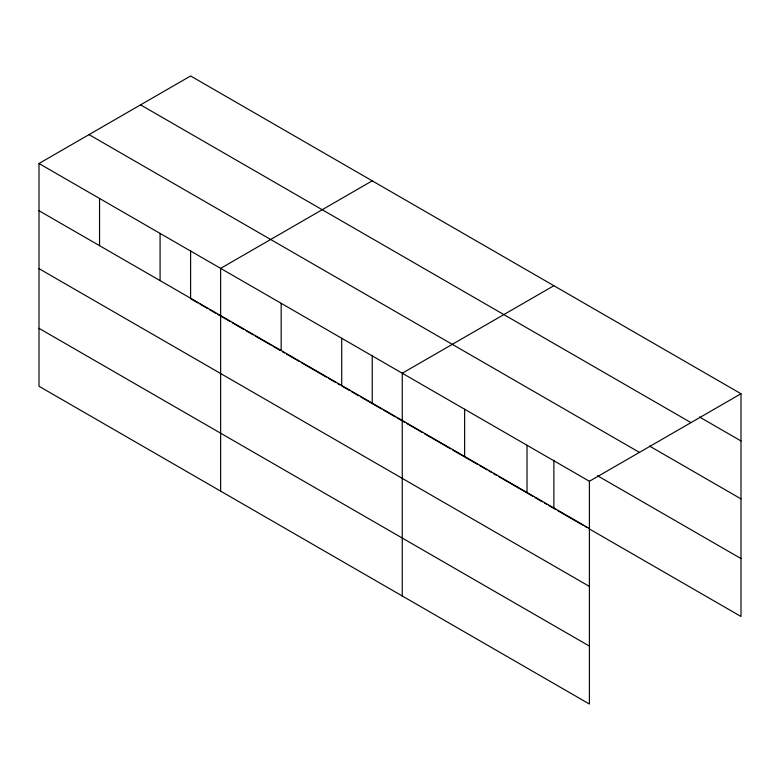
<?xml version="1.0" encoding="UTF-8"?>
<svg xmlns="http://www.w3.org/2000/svg" width="780" height="780" viewBox="0 0 780 780"><rect width="100%" height="100%" fill="white"/><g stroke="black" fill="none" stroke-linecap="round" stroke-linejoin="round"><path stroke-width="1.17" d="M39 163.507L589.397 481.27L589.397 704.028L39 386.256L39 163.507L190.603 75.972L741 393.744L741 616.492L589.212 528.859M372.235 180.833L220.633 268.369L220.633 491.117M553.868 285.704L402.256 373.23L402.256 595.988M589.397 481.27L741 393.744M699.416 416.949L741 440.963M140.576 104.861L690.973 422.623M649.516 446.062L741 498.888M89.027 134.618L639.425 452.39M597.529 475.741L741 558.568M39 210.717L589.397 528.489M197.915 302.952L190.603 298.73L190.603 250.458M200.002 304.151L207.304 308.373M209.391 309.582L215.66 313.19M217.747 314.398L230.275 321.633M232.362 322.832L243.838 329.462M245.934 330.671L253.237 334.893M255.323 336.092L270.982 345.13M273.068 346.34L280.381 350.561M282.467 351.76L284.554 352.969M286.64 354.178L299.169 361.403M301.255 362.612L326.303 377.072M328.39 378.281L335.702 382.502M337.789 383.702L339.875 384.91M341.962 386.119L349.274 390.331M351.361 391.54L358.663 395.762M360.75 396.962L381.635 409.012M383.721 410.221L395.197 416.851M397.283 418.06L404.596 422.273M406.682 423.481L422.341 432.52M424.427 433.729L431.74 437.941M432.783 438.545L450.528 448.793M452.615 450.002L477.662 464.461M479.749 465.67L487.061 469.882M489.148 471.091L491.234 472.3M493.321 473.499L496.45 475.312M498.537 476.512L532.993 496.402M535.08 497.611L542.383 501.823M544.469 503.032L546.556 504.241M548.642 505.44L555.945 509.652M558.022 510.861L582.972 525.262M585.058 526.461L587.135 527.66M39 268.651L589.397 586.414M39 328.331L589.397 646.093M553.868 460.18L553.868 508.453M527.017 445.253L527.017 492.473M464.636 409.247L464.636 456.456M372.235 355.319L372.235 403.591M341.718 338.276L341.718 385.495M281.171 303.322L281.171 350.542M160.085 233.415L160.085 280.625M99.547 198.461L99.547 245.671"/></g></svg>
